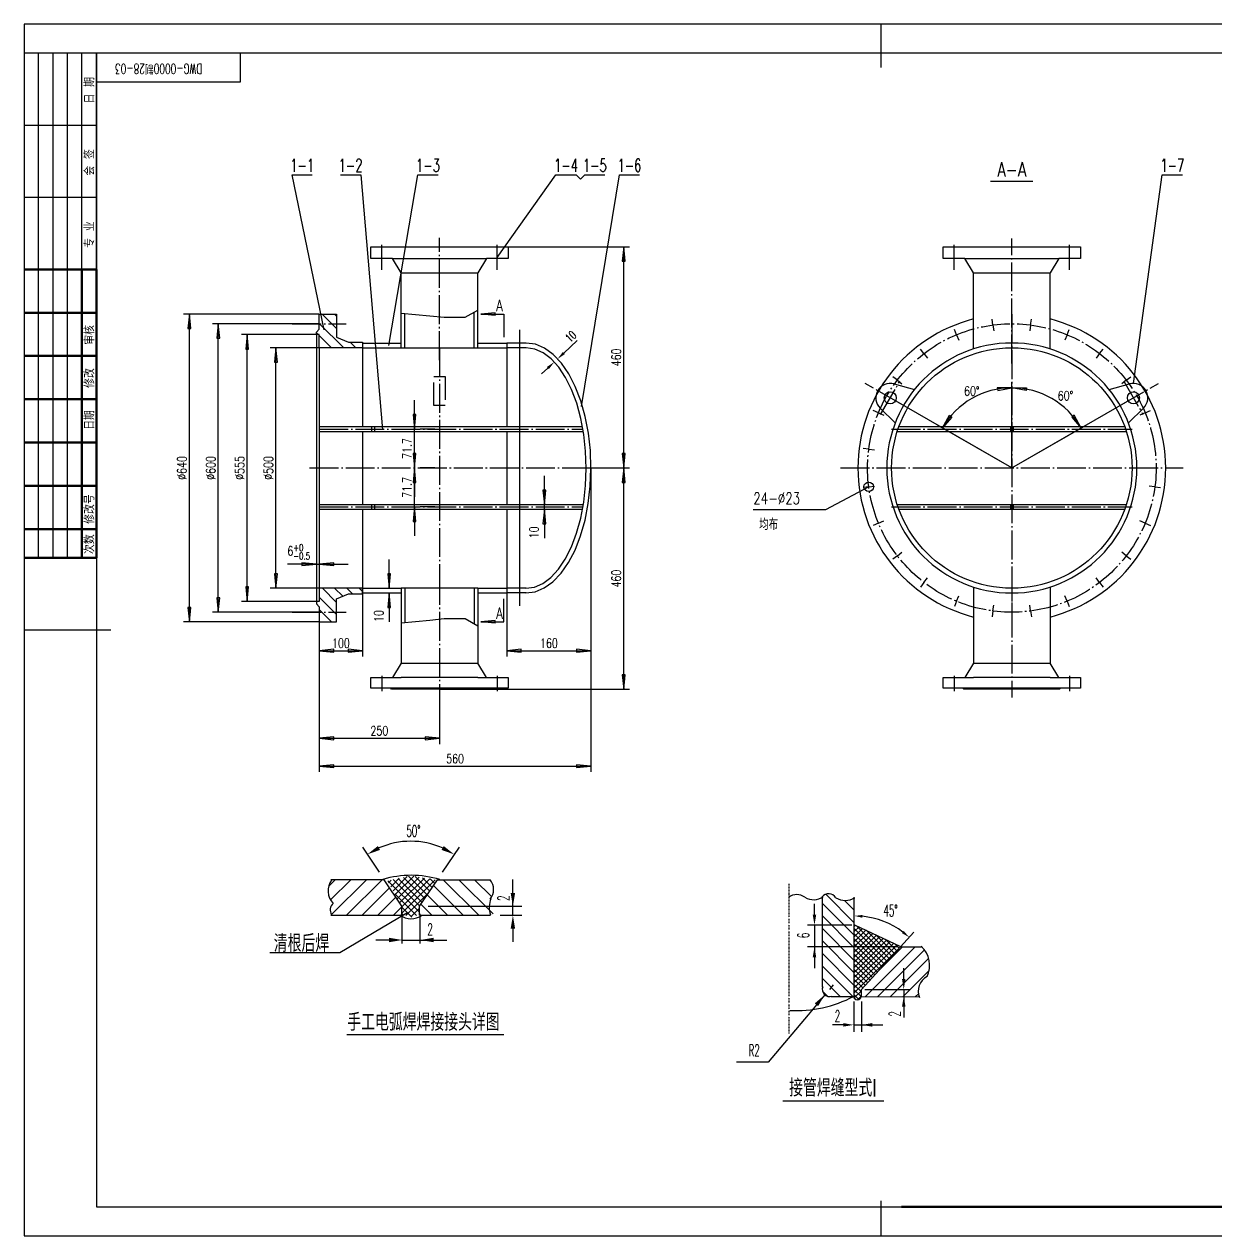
# Model space of a CAD drawing. Extents: x 1146 to 4564, y 131 to 1670.
# Drawn here: x 3375.6 to 3788.5, y 482 to 902 of the extents above; entities that cross this region are included whole.
import ezdxf
from ezdxf.enums import TextEntityAlignment as Align

# ---------------------------------------------------------------- set-up
doc = ezdxf.new("R2010")
doc.units = 0
doc.header["$LTSCALE"] = 2
doc.header["$MEASUREMENT"] = 0
for name, pattern in [('CENTER', [6.25, 5, -0.5, 0.25, -0.5]), ('DASHDOT2', [0.5, 0.25, -0.125, 0, -0.125]), ('DASHED', [5, 4, -1])]:
    doc.linetypes.add(name, pattern=pattern)
doc.layers.get('0').update_dxf_attribs({"linetype": 'CONTINUOUS'})
for name, color, linetype in [('1', 2, 'CONTINUOUS'), ('2', 4, 'CONTINUOUS'), ('4', 2, 'CENTER'), ('5', 2, 'DASHED'), ('S1', 7, 'CONTINUOUS'), ('文字层', 7, 'CONTINUOUS')]:
    doc.layers.add(name, color=color, linetype=linetype)
doc.layers.add('粗线层', color=3, linetype='CONTINUOUS', lineweight=50)
doc.styles.add('HZ', font='TXT.shx', dxfattribs={"width": 0.65, "bigfont": 'HZTXT.shx'})
doc.styles.get("Standard").update_dxf_attribs({"font": 'txt.shx', "width": 0.65})

msp = doc.modelspace()

# ---------------------------------------------------------------- linework, layer by layer
at = {"color": 7, "linetype": 'Continuous'}
for p, q in [((3375.6, 902.03), (3375.6, 482.03)), ((3969.6, 902.03), (3375.6, 902.03)), ((3492.19, 849.86), (3499.71, 761.47)), ((3710.4, 847.62), (3725.17, 847.62)), ((3528.36, 800.42), (3532.75, 802.89)), ((3506.25, 801.82), (3516.14, 800.98)), ((3516.14, 800.98), (3521.12, 800.42)), ((3521.12, 800.42), (3528.36, 800.42)), ((3562.59, 788.04), (3567.17, 792.36)), ((3557.08, 782.84), (3554.89, 780.78)), ((3506.25, 694.56), (3516.14, 695.39)), ((3516.14, 695.39), (3521.12, 695.96)), ((3521.12, 695.96), (3528.36, 695.96)), ((3528.36, 695.96), (3532.75, 693.49)), ((3649.45, 593.37), (3649.45, 597.06)), ((3508.13, 593.82), (3485.01, 580.06)), ((3662.45, 589.69), (3646.99, 589.69)), ((3649.45, 589.69), (3649.45, 574.84)), ((3663.25, 589.22), (3663.69, 589.67)), ((3663.25, 587.46), (3664.89, 589.1)), ((3663.25, 585.69), (3666.1, 588.54)), ((3674.62, 577.15), (3663.25, 588.52)), ((3675.46, 578.07), (3664.02, 589.51)), ((3663.25, 583.92), (3667.3, 587.98)), ((3663.25, 582.15), (3668.51, 587.41)), ((3663.25, 580.39), (3669.71, 586.85)), ((3673.77, 576.23), (3663.25, 586.75)), ((3663.25, 578.62), (3670.91, 586.28)), ((3663.25, 576.85), (3672.12, 585.72)), ((3663.25, 575.08), (3673.32, 585.16)), ((3672.93, 575.3), (3663.25, 584.98)), ((3663.25, 573.32), (3674.52, 584.59)), ((3663.25, 571.55), (3675.73, 584.03)), ((3676.31, 578.99), (3667.35, 587.95)), ((3677.15, 579.92), (3670.67, 586.4)), ((3678, 580.84), (3674, 584.84)), ((3683.94, 587.32), (3679.27, 582.23)), ((3485.01, 580.06), (3460.75, 580.06)), ((3678.23, 582.21), (3646.99, 582.21)), ((3663.25, 569.78), (3676.93, 583.46)), ((3672.08, 574.38), (3663.25, 583.22)), ((3663.25, 568.01), (3678.14, 582.9)), ((3663.25, 566.24), (3679.34, 582.34)), ((3671.24, 573.46), (3663.25, 581.45)), ((3670.39, 572.54), (3663.25, 579.68)), ((3678.84, 581.76), (3677.32, 583.28)), ((3669.54, 571.61), (3663.25, 577.91)), ((3668.7, 570.69), (3663.25, 576.14)), ((3667.85, 569.77), (3663.25, 574.38)), ((3667.01, 568.85), (3663.25, 572.61)), ((3680.39, 571.09), (3680.39, 574.77)), ((3666.16, 567.93), (3663.25, 570.84)), ((3665.71, 566.62), (3663.25, 569.07)), ((3665.62, 564.94), (3663.25, 567.31)), ((3666.94, 567.4), (3682.38, 567.4)), ((3680.39, 567.4), (3680.39, 557.71)), ((3663.08, 563.27), (3663.08, 552.67)), ((3663.25, 564.47), (3665.71, 566.93)), ((3664.81, 563.97), (3663.25, 565.54)), ((3664.41, 563.87), (3665.71, 565.17)), ((3665.77, 563.27), (3665.77, 552.67)), ((3659.4, 555.13), (3655.71, 555.13)), ((3663.08, 555.13), (3673.14, 555.13)), ((3487.34, 551.82), (3541.76, 551.82)), ((3633.38, 542.2), (3622.45, 542.2)), ((3638.5, 528.86), (3673.45, 528.86)), ((3375.6, 482.03), (3969.6, 482.03))]:
    msp.add_line(p, q, dxfattribs=at)
at = {"color": 3, "linetype": 'Continuous'}
for p, q in [((3672.6, 887.03), (3672.6, 902.03)), ((3959.6, 892.03), (3400.6, 892.03)), ((3400.6, 892.03), (3400.6, 492.03)), ((3450.6, 882.03), (3450.6, 892.03)), ((3400.6, 882.03), (3450.6, 882.03)), ((3375.6, 692.03), (3405.6, 692.03)), ((3400.6, 492.03), (3959.6, 492.03)), ((3672.6, 482.03), (3672.6, 494.18))]:
    msp.add_line(p, q, dxfattribs=at)
for p, q in [((3375.6, 892.03), (3375.6, 817.03)), ((3380.6, 817.03), (3380.6, 892.03)), ((3385.6, 817.03), (3385.6, 892.03)), ((3390.6, 817.03), (3390.6, 892.03)), ((3395.6, 817.03), (3395.6, 892.03)), ((3380.6, 717.03), (3380.6, 817.03)), ((3385.6, 717.03), (3385.6, 817.03)), ((3390.6, 717.03), (3390.6, 817.03))]:
    msp.add_line(p, q)
at = {"color": 3}
for p, q in [((3400.6, 892.03), (3375.6, 892.03)), ((3400.6, 817.03), (3400.6, 892.03)), ((3375.6, 867.03), (3400.6, 867.03)), ((3375.6, 842.03), (3400.6, 842.03)), ((3375.6, 817.03), (3400.6, 817.03))]:
    msp.add_line(p, q, dxfattribs=at)
at = {"color": 0}
for p, q in [((3481.11, 603.26), (3483.33, 605.47)), ((3481.75, 598.46), (3488.76, 605.47)), ((3482.08, 593.37), (3494.19, 605.47)), ((3487.33, 593.19), (3499.62, 605.47)), ((3512.46, 594.29), (3501.64, 605.11)), ((3501.8, 604.4), (3502.76, 605.35)), ((3502.6, 603.03), (3505.53, 605.95)), ((3503.4, 601.65), (3508.3, 606.55)), ((3512.53, 596.4), (3503.43, 605.5)), ((3504.2, 600.28), (3510.58, 606.66)), ((3505, 598.91), (3512.44, 606.35)), ((3513.39, 597.71), (3505.22, 605.88)), ((3505.8, 597.54), (3514.3, 606.04)), ((3506.58, 596.14), (3516.16, 605.72)), ((3506.58, 593.97), (3518.03, 605.41)), ((3514.26, 599.01), (3507, 606.27)), ((3515.13, 600.31), (3508.79, 606.66)), ((3516, 601.61), (3511.04, 606.58)), ((3516.87, 602.92), (3513.64, 606.15)), ((3517.74, 604.22), (3516.25, 605.71)), ((3533.12, 593.19), (3520.83, 605.47)), ((3538.09, 593.64), (3526.26, 605.47)), ((3537.63, 599.54), (3531.69, 605.47)), ((3492.76, 593.19), (3502.22, 602.64)), ((3527.69, 593.19), (3517.42, 603.46)), ((3498.19, 593.19), (3504.39, 599.39)), ((3511.54, 593.05), (3504.06, 600.52)), ((3507.8, 593.02), (3515.21, 600.43)), ((3516.83, 593.19), (3513.08, 596.94)), ((3522.26, 593.19), (3515.25, 600.2)), ((3663.25, 586.19), (3652.19, 597.25)), ((3663.25, 590.54), (3653.36, 600.43)), ((3663.25, 594.88), (3659.84, 598.29)), ((3663.38, 599.1), (3663.25, 599.23)), ((3503.62, 593.19), (3506.48, 596.04)), ((3509.88, 592.53), (3506.58, 595.83)), ((3507.02, 593.22), (3506.58, 593.66)), ((3509.54, 592.58), (3512.46, 595.51)), ((3512.46, 593.33), (3512.46, 593.33)), ((3663.25, 581.85), (3652.19, 592.91)), ((3663.25, 577.51), (3652.19, 588.57)), ((3663.25, 573.16), (3652.19, 584.22)), ((3663.25, 568.82), (3652.19, 579.88)), ((3662.75, 564.97), (3652.19, 575.53)), ((3658.41, 564.97), (3652.19, 571.19)), ((3654.06, 564.97), (3652.19, 566.84)), ((3663.72, 564), (3663.09, 564.63))]:
    msp.add_line(p, q, dxfattribs=at)
at = {"color": 4}
for p, q in [((3652.19, 568.22), (3652.19, 599.37)), ((3663.25, 564.97), (3663.25, 599.37)), ((3663.28, 589.86), (3679.28, 582.36)), ((3665.71, 567.43), (3679.22, 582.17)), ((3679.22, 582.17), (3686.64, 582.17)), ((3665.71, 564.97), (3665.71, 567.43)), ((3655.14, 564.97), (3663.25, 564.97)), ((3665.71, 564.97), (3685.93, 564.83))]:
    msp.add_line(p, q, dxfattribs=at)
at = {"color": 0, "linetype": 'Continuous'}
for p, q in [((3667.09, 564.96), (3684.31, 582.17)), ((3671.07, 573.28), (3679.96, 582.17)), ((3671.41, 564.93), (3687.59, 581.11)), ((3675.72, 564.9), (3689.02, 578.19)), ((3680.04, 564.87), (3689.19, 574.02)), ((3684.35, 564.84), (3685.46, 565.95))]:
    msp.add_line(p, q, dxfattribs=at)
at = {"color": 0, "linetype": 'ByBlock'}
for p, q in [((3655.91, 568.98), (3654.62, 567.45)), ((3653.01, 565.54), (3647.22, 558.65)), ((3647.22, 558.65), (3633.38, 542.2))]:
    msp.add_line(p, q, dxfattribs=at)
for centre, radius, start, end in [((3654.34, 597.77), 2.84, 29.1174, 144.0066), ((3643.33, 595.41), 4.87, 55.0496, 124.9504), ((3649.09, 604.12), 5.59, 237.7438, 307.416), ((3660.15, 605.11), 6.82, 240.8599, 299.1401), ((3680.27, 575.73), 9.09, 334.8454, 46.8888), ((3691.06, 566.82), 5.66, 116.9224, 202.4439)]:
    msp.add_arc(centre, radius, start, end)
at = {"color": 7, "linetype": 'Continuous'}
msp.add_arc((3663.25, 564.75), 28.16, 53.242, 84.2476, dxfattribs=at)
at = {"color": 4}
for centre, radius, start, end in [((3654.62, 567.45), 2.49, 158.2531, 289.6128), ((3643.15, 602.29), 42.22, 266.8968, 298.0116), ((3664.3, 565.21), 1.34, 188.2732, 351.7268)]:
    msp.add_arc(centre, radius, start, end, dxfattribs=at)
at = {"color": 7, "linetype": 'Continuous'}
for points in [[(3562.25, 788.4), (3562.93, 787.67), (3560.41, 785.98)], [(3556.73, 783.2), (3557.42, 782.47), (3559.26, 784.89)], [(3650.07, 593.37), (3648.84, 593.37), (3649.45, 589.69)], [(3666.05, 592.29), (3666.09, 593.24), (3663.25, 592.91)], [(3679.8, 586.94), (3680.4, 587.67), (3682.28, 585.5)], [(3650.07, 578.53), (3648.84, 578.53), (3649.45, 582.21)], [(3681.01, 571.09), (3679.78, 571.09), (3680.39, 567.4)], [(3681.01, 561.4), (3679.78, 561.4), (3680.39, 565.08)], [(3659.4, 554.52), (3659.4, 555.75), (3663.08, 555.13)], [(3669.45, 554.52), (3669.45, 555.75), (3665.77, 555.13)]]:
    msp.add_solid(points, dxfattribs=at)
at = {"color": 0, "linetype": 'ByBlock'}
msp.add_solid([(3649.54, 562.58), (3650.69, 561.61), (3653.01, 565.54)], dxfattribs=at)
at = {"layer": '1'}
for p, q in [((3468.42, 849.86), (3475.42, 849.86)), ((3479.5, 796.11), (3468.42, 849.86)), ((3485.19, 849.86), (3492.19, 849.86)), ((3502, 790.69), (3512, 849.86)), ((3512, 849.86), (3519, 849.86)), ((3539.5, 821.19), (3559.84, 849.86)), ((3559.84, 849.86), (3566.84, 849.86)), ((3566.84, 849.86), (3568.34, 848.36)), ((3568.34, 848.36), (3569.84, 849.86)), ((3568.67, 769.53), (3581.84, 849.86)), ((3569.84, 849.86), (3576.84, 849.86)), ((3581.84, 849.86), (3588.84, 849.86)), ((3759.97, 777.51), (3769.97, 849.86)), ((3769.97, 849.86), (3776.97, 849.86)), ((3519.5, 824.86), (3585.34, 824.86)), ((3583.34, 824.86), (3582.84, 819.86)), ((3583.34, 748.19), (3583.34, 824.86)), ((3583.84, 819.86), (3583.34, 824.86)), ((3582.84, 819.86), (3583.84, 819.86)), ((3477.84, 801.52), (3430.84, 801.52)), ((3432.84, 801.52), (3432.34, 796.52)), ((3432.84, 694.86), (3432.84, 801.52)), ((3433.34, 796.52), (3432.84, 801.52)), ((3477.84, 798.19), (3440.84, 798.19)), ((3442.84, 798.19), (3442.34, 793.19)), ((3442.84, 698.19), (3442.84, 798.19)), ((3443.34, 793.19), (3442.84, 798.19)), ((3486.3, 789.86), (3477.84, 798.32)), ((3478.88, 801.52), (3483.84, 796.57)), ((3483.84, 800.81), (3483.12, 801.52)), ((3538.84, 802.02), (3533.84, 801.52)), ((3538.84, 801.02), (3533.84, 801.52)), ((3533.84, 801.52), (3541.84, 801.52)), ((3538.84, 801.02), (3538.84, 802.02)), ((3432.34, 796.52), (3433.34, 796.52)), ((3477.84, 794.44), (3450.84, 794.44)), ((3452.84, 794.44), (3452.34, 789.44)), ((3452.84, 701.94), (3452.84, 794.44)), ((3453.34, 789.44), (3452.84, 794.44)), ((3476.84, 795.08), (3477.48, 794.44)), ((3477.84, 794.08), (3482.06, 789.86)), ((3547.22, 796.12), (3547.22, 700.38)), ((3442.34, 793.19), (3443.34, 793.19)), ((3477.84, 789.86), (3460.84, 789.86)), ((3462.84, 789.86), (3462.34, 784.86)), ((3462.84, 706.52), (3462.84, 789.86)), ((3463.34, 784.86), (3462.84, 789.86)), ((3488.55, 791.86), (3490.55, 789.86)), ((3492.84, 791.81), (3492.79, 791.86)), ((3452.34, 789.44), (3453.34, 789.44)), ((3462.34, 784.86), (3463.34, 784.86)), ((3717.84, 748.19), (3717.85, 777.97)), ((3717.84, 748.19), (3717.88, 777.97)), ((3717.84, 748.19), (3674.54, 773.19)), ((3717.85, 775.97), (3712.78, 776.01)), ((3712.78, 776.01), (3712.96, 775.03)), ((3712.96, 775.03), (3717.85, 775.97)), ((3717.84, 748.19), (3761.14, 773.19)), ((3717.88, 775.97), (3722.95, 776)), ((3722.77, 775.02), (3717.88, 775.97)), ((3722.95, 776), (3722.77, 775.02)), ((3510.84, 761.69), (3510.84, 771.69)), ((3511.34, 766.69), (3510.34, 766.69)), ((3510.34, 766.69), (3510.84, 761.69)), ((3510.84, 761.69), (3511.34, 766.69)), ((3693.79, 762.09), (3696.29, 766.5)), ((3697.05, 765.85), (3693.79, 762.09)), ((3696.29, 766.5), (3697.05, 765.85)), ((3739.42, 766.46), (3738.66, 765.82)), ((3738.66, 765.82), (3741.91, 762.05)), ((3741.91, 762.05), (3739.42, 766.46)), ((3510.84, 748.19), (3510.84, 761.69)), ((3517.84, 761.69), (3512.84, 761.69)), ((3717.84, 748.19), (3692.06, 763.09)), ((3717.84, 748.19), (3743.64, 763.04)), ((3510.84, 748.19), (3510.84, 758.19)), ((3511.34, 753.19), (3510.34, 753.19)), ((3510.34, 753.19), (3510.84, 748.19)), ((3510.84, 748.19), (3511.34, 753.19)), ((3583.84, 753.19), (3582.84, 753.19)), ((3582.84, 753.19), (3583.34, 748.19)), ((3583.34, 748.19), (3583.84, 753.19)), ((3510.84, 748.19), (3510.34, 743.19)), ((3510.84, 734.69), (3510.84, 748.19)), ((3511.34, 743.19), (3510.84, 748.19)), ((3510.84, 748.19), (3510.84, 738.19)), ((3517.84, 748.19), (3512.84, 748.19)), ((3517.84, 748.19), (3512.84, 748.19)), ((3570.34, 748.19), (3585.34, 748.19)), ((3570.34, 748.19), (3585.34, 748.19)), ((3572, 748.19), (3572, 642.82)), ((3572, 748.19), (3572, 682.86)), ((3583.34, 748.19), (3582.84, 743.19)), ((3583.34, 671.52), (3583.34, 748.19)), ((3583.84, 743.19), (3583.34, 748.19)), ((3555.84, 735.52), (3555.84, 745.52)), ((3510.34, 743.19), (3511.34, 743.19)), ((3556.34, 740.52), (3555.34, 740.52)), ((3555.34, 740.52), (3555.84, 735.52)), ((3555.84, 735.52), (3556.34, 740.52)), ((3582.84, 743.19), (3583.84, 743.19)), ((3668.26, 741.66), (3653.26, 733.66)), ((3547.84, 735.52), (3557.84, 735.52)), ((3555.84, 733.86), (3555.84, 735.52)), ((3510.84, 734.69), (3510.34, 729.69)), ((3511.34, 729.69), (3510.84, 734.69)), ((3510.84, 734.69), (3510.84, 724.69)), ((3517.84, 734.69), (3512.84, 734.69)), ((3547.84, 733.86), (3557.84, 733.86)), ((3555.84, 733.86), (3555.34, 728.86)), ((3556.34, 728.86), (3555.84, 733.86)), ((3555.84, 733.86), (3555.84, 723.86)), ((3653.26, 733.66), (3628.26, 733.66)), ((3510.34, 729.69), (3511.34, 729.69)), ((3555.34, 728.86), (3556.34, 728.86)), ((3476.84, 714.86), (3466.84, 714.86)), ((3476.84, 714.86), (3471.84, 715.36)), ((3471.84, 715.36), (3471.84, 714.36)), ((3471.84, 714.36), (3476.84, 714.86)), ((3476.84, 714.86), (3477.84, 714.86)), ((3482.84, 715.36), (3477.84, 714.86)), ((3477.84, 714.86), (3482.84, 714.36)), ((3477.84, 714.86), (3487.84, 714.86)), ((3482.84, 714.36), (3482.84, 715.36)), ((3502.05, 706.52), (3502.05, 716.52)), ((3463.34, 711.52), (3462.34, 711.52)), ((3462.34, 711.52), (3462.84, 706.52)), ((3462.84, 706.52), (3463.34, 711.52)), ((3502.55, 711.52), (3501.55, 711.52)), ((3501.55, 711.52), (3502.05, 706.52)), ((3502.05, 706.52), (3502.55, 711.52)), ((3453.34, 706.94), (3452.34, 706.94)), ((3452.34, 706.94), (3452.84, 701.94)), ((3452.84, 701.94), (3453.34, 706.94)), ((3477.84, 706.52), (3460.84, 706.52)), ((3477.84, 706.52), (3477.84, 701.94)), ((3477.84, 706.52), (3477.84, 701.94)), ((3478.92, 706.52), (3483.84, 701.6)), ((3485.97, 703.71), (3483.16, 706.52)), ((3487.4, 706.52), (3489.4, 704.52)), ((3492.84, 705.33), (3491.64, 706.52)), ((3492.84, 706.52), (3492.84, 682.86)), ((3542.84, 706.52), (3542.84, 682.86)), ((3443.34, 703.19), (3442.34, 703.19)), ((3442.34, 703.19), (3442.84, 698.19)), ((3442.84, 698.19), (3443.34, 703.19)), ((3477.84, 701.94), (3450.84, 701.94)), ((3483.84, 697.36), (3477.84, 703.36)), ((3502.05, 704.86), (3501.55, 699.86)), ((3502.55, 699.86), (3502.05, 704.86)), ((3502.05, 704.86), (3502.05, 694.86)), ((3433.34, 699.86), (3432.34, 699.86)), ((3432.34, 699.86), (3432.84, 694.86)), ((3432.84, 694.86), (3433.34, 699.86)), ((3477.84, 698.19), (3440.84, 698.19)), ((3477.84, 700.11), (3477.84, 652.49)), ((3477.84, 700.11), (3477.84, 642.82)), ((3477.84, 699.12), (3482.1, 694.86)), ((3501.55, 699.86), (3502.55, 699.86)), ((3477.84, 694.86), (3430.84, 694.86)), ((3477.84, 694.86), (3477.84, 682.86)), ((3538.84, 695.36), (3533.84, 694.86)), ((3538.84, 694.36), (3533.84, 694.86)), ((3533.84, 694.86), (3541.84, 694.86)), ((3538.84, 694.36), (3538.84, 695.36)), ((3482.84, 685.36), (3477.84, 684.86)), ((3477.84, 684.86), (3492.84, 684.86)), ((3477.84, 684.86), (3482.84, 684.36)), ((3482.84, 684.36), (3482.84, 685.36)), ((3492.84, 684.86), (3487.84, 685.36)), ((3487.84, 685.36), (3487.84, 684.36)), ((3487.84, 684.36), (3492.84, 684.86)), ((3547.84, 685.36), (3542.84, 684.86)), ((3542.84, 684.86), (3572, 684.86)), ((3542.84, 684.86), (3547.84, 684.36)), ((3547.84, 684.36), (3547.84, 685.36)), ((3572, 684.86), (3567, 685.36)), ((3567, 685.36), (3567, 684.36)), ((3567, 684.36), (3572, 684.86)), ((3583.84, 676.52), (3582.84, 676.52)), ((3582.84, 676.52), (3583.34, 671.52)), ((3583.34, 671.52), (3583.84, 676.52)), ((3519.5, 673.19), (3519.5, 652.49)), ((3519.5, 671.52), (3585.34, 671.52)), ((3482.84, 654.99), (3477.84, 654.49)), ((3477.84, 654.49), (3519.5, 654.49)), ((3477.84, 654.49), (3482.84, 653.99)), ((3482.84, 653.99), (3482.84, 654.99)), ((3519.5, 654.49), (3514.5, 654.99)), ((3514.5, 654.99), (3514.5, 653.99)), ((3514.5, 653.99), (3519.5, 654.49)), ((3482.84, 645.32), (3477.84, 644.82)), ((3477.84, 644.82), (3572, 644.82)), ((3477.84, 644.82), (3482.84, 644.32)), ((3482.84, 644.32), (3482.84, 645.32)), ((3572, 644.82), (3567, 645.32)), ((3567, 645.32), (3567, 644.32)), ((3567, 644.32), (3572, 644.82))]:
    msp.add_line(p, q, dxfattribs=at)
at = {"layer": '1', "color": 1, "linetype": 'DASHDOT2'}
msp.add_line((3640.54, 604.05), (3640.54, 552.12), dxfattribs=at)
at = {"layer": '1'}
for start, end in [(90, 150), (30, 90)]:
    msp.add_arc((3717.84, 748.19), 27.78, start, end, dxfattribs=at)
for points in [[(3583.34, 824.86), (3582.84, 819.86), (3583.84, 819.86), (3583.34, 824.86)], [(3432.84, 801.52), (3432.34, 796.52), (3433.34, 796.52), (3432.84, 801.52)], [(3442.84, 798.19), (3442.34, 793.19), (3443.34, 793.19), (3442.84, 798.19)], [(3452.84, 794.44), (3452.34, 789.44), (3453.34, 789.44), (3452.84, 794.44)], [(3462.84, 789.86), (3462.34, 784.86), (3463.34, 784.86), (3462.84, 789.86)], [(3717.85, 775.97), (3712.78, 776.01), (3712.96, 775.03), (3717.85, 775.97)], [(3717.88, 775.97), (3722.95, 776), (3722.77, 775.02), (3717.88, 775.97)], [(3510.84, 761.69), (3511.34, 766.69), (3510.34, 766.69), (3510.84, 761.69)], [(3693.79, 762.09), (3696.29, 766.5), (3697.05, 765.85), (3693.79, 762.09)], [(3741.91, 762.05), (3739.42, 766.46), (3738.66, 765.82), (3741.91, 762.05)], [(3510.84, 748.19), (3511.34, 753.19), (3510.34, 753.19), (3510.84, 748.19)], [(3583.34, 748.19), (3583.84, 753.19), (3582.84, 753.19), (3583.34, 748.19)], [(3510.84, 748.19), (3510.34, 743.19), (3511.34, 743.19), (3510.84, 748.19)], [(3583.34, 748.19), (3582.84, 743.19), (3583.84, 743.19), (3583.34, 748.19)], [(3555.84, 735.52), (3556.34, 740.52), (3555.34, 740.52), (3555.84, 735.52)], [(3510.84, 734.69), (3510.34, 729.69), (3511.34, 729.69), (3510.84, 734.69)], [(3555.84, 733.86), (3555.34, 728.86), (3556.34, 728.86), (3555.84, 733.86)], [(3476.84, 714.86), (3471.84, 715.36), (3471.84, 714.36), (3476.84, 714.86)], [(3477.84, 714.86), (3482.84, 714.36), (3482.84, 715.36), (3477.84, 714.86)], [(3462.84, 706.52), (3463.34, 711.52), (3462.34, 711.52), (3462.84, 706.52)], [(3502.05, 706.52), (3502.55, 711.52), (3501.55, 711.52), (3502.05, 706.52)], [(3452.84, 701.94), (3453.34, 706.94), (3452.34, 706.94), (3452.84, 701.94)], [(3442.84, 698.19), (3443.34, 703.19), (3442.34, 703.19), (3442.84, 698.19)], [(3502.05, 704.86), (3501.55, 699.86), (3502.55, 699.86), (3502.05, 704.86)], [(3432.84, 694.86), (3433.34, 699.86), (3432.34, 699.86), (3432.84, 694.86)], [(3477.84, 684.86), (3482.84, 684.36), (3482.84, 685.36), (3477.84, 684.86)], [(3492.84, 684.86), (3487.84, 685.36), (3487.84, 684.36), (3492.84, 684.86)], [(3542.84, 684.86), (3547.84, 684.36), (3547.84, 685.36), (3542.84, 684.86)], [(3572, 684.86), (3567, 685.36), (3567, 684.36), (3572, 684.86)], [(3583.34, 671.52), (3583.84, 676.52), (3582.84, 676.52), (3583.34, 671.52)], [(3477.84, 654.49), (3482.84, 653.99), (3482.84, 654.99), (3477.84, 654.49)], [(3519.5, 654.49), (3514.5, 654.99), (3514.5, 653.99), (3519.5, 654.49)], [(3477.84, 644.82), (3482.84, 644.32), (3482.84, 645.32), (3477.84, 644.82)], [(3572, 644.82), (3567, 645.32), (3567, 644.32), (3572, 644.82)]]:
    msp.add_solid(points, dxfattribs=at)
at = {"layer": '2'}
for p, q in [((3495.75, 824.86), (3543.25, 824.86)), ((3495.75, 820.86), (3495.75, 824.86)), ((3543.25, 824.86), (3543.25, 820.86)), ((3694.09, 824.86), (3741.59, 824.86)), ((3694.09, 820.86), (3694.09, 824.86)), ((3741.59, 824.86), (3741.59, 820.86)), ((3503.25, 820.86), (3495.75, 820.86)), ((3506.25, 815.86), (3503.25, 820.86)), ((3503.25, 820.86), (3535.75, 820.86)), ((3535.75, 820.86), (3532.75, 815.86)), ((3543.25, 820.86), (3535.75, 820.86)), ((3701.59, 820.86), (3694.09, 820.86)), ((3701.59, 820.86), (3734.09, 820.86)), ((3704.59, 815.86), (3701.59, 820.86)), ((3734.09, 820.86), (3731.09, 815.86)), ((3741.59, 820.86), (3734.09, 820.86)), ((3506.25, 789.86), (3506.25, 815.86)), ((3506.25, 815.86), (3532.75, 815.86)), ((3532.75, 789.86), (3532.75, 815.86)), ((3704.59, 789.45), (3704.59, 815.86)), ((3704.59, 815.86), (3731.09, 815.86)), ((3731.09, 789.45), (3731.09, 815.86)), ((3477.84, 796.27), (3477.84, 801.52)), ((3477.84, 801.52), (3483.84, 801.52)), ((3483.84, 801.52), (3483.84, 793.52)), ((3507.5, 789.86), (3507.5, 801.71)), ((3531.5, 789.86), (3531.5, 802.19)), ((3541.84, 801.52), (3541.84, 793.52)), ((3476.84, 795.27), (3477.84, 796.27)), ((3476.84, 794.44), (3476.84, 795.27)), ((3476.84, 794.44), (3476.84, 701.94)), ((3477.84, 794.44), (3476.84, 794.44)), ((3477.84, 789.86), (3477.84, 794.44)), ((3477.84, 789.86), (3477.84, 706.52)), ((3492.84, 789.86), (3477.84, 789.86)), ((3483.84, 793.52), (3488, 791.86)), ((3488, 791.86), (3492.84, 791.86)), ((3492.84, 791.86), (3492.84, 789.86)), ((3492.84, 791.52), (3506.25, 791.52)), ((3492.84, 789.86), (3506.25, 789.86)), ((3492.84, 789.86), (3492.84, 762.52)), ((3506.25, 789.86), (3532.75, 789.86)), ((3532.75, 791.52), (3542.84, 791.52)), ((3532.75, 789.86), (3542.84, 789.86)), ((3542.84, 791.52), (3542.84, 762.52)), ((3549.5, 791.52), (3542.84, 791.52)), ((3549.5, 789.86), (3542.84, 789.86)), ((3552.79, 791.06), (3549.59, 791.52)), ((3552.55, 789.41), (3549.59, 789.86)), ((3555.93, 789.72), (3552.79, 791.06)), ((3558.93, 787.55), (3555.93, 789.72)), ((3555.45, 788.13), (3552.55, 789.41)), ((3558.23, 786.03), (3555.45, 788.13)), ((3560.83, 783.17), (3558.23, 786.03)), ((3561.74, 784.57), (3558.93, 787.55)), ((3563.21, 779.59), (3560.83, 783.17)), ((3564.3, 780.85), (3561.74, 784.57)), ((3565.3, 775.37), (3563.21, 779.59)), ((3566.56, 776.46), (3564.3, 780.85)), ((3677.04, 777.33), (3684.09, 775.37)), ((3751.58, 775.37), (3758.63, 777.33)), ((3567.07, 770.61), (3565.3, 775.37)), ((3568.47, 771.5), (3566.56, 776.46)), ((3568.48, 765.38), (3567.07, 770.61)), ((3570, 766.07), (3568.47, 771.5)), ((3677.42, 763.82), (3672.2, 768.95)), ((3763.47, 768.95), (3758.25, 763.82)), ((3569.51, 759.81), (3568.48, 765.38)), ((3571.11, 760.28), (3570, 766.07)), ((3477.84, 762.52), (3569.07, 762.52)), ((3477.84, 760.86), (3569.35, 760.86)), ((3492.84, 760.86), (3492.84, 748.19)), ((3495.93, 762.52), (3495.93, 760.86)), ((3496.93, 762.52), (3496.93, 760.86)), ((3542.84, 760.86), (3542.84, 748.19)), ((3571.79, 754.23), (3571.11, 760.28)), ((3678.14, 760.86), (3757.53, 760.86)), ((3678.71, 762.52), (3756.96, 762.52)), ((3717.34, 762.52), (3717.34, 760.86)), ((3718.34, 762.52), (3718.34, 760.86)), ((3570.13, 754), (3569.51, 759.81)), ((3570.34, 748.07), (3570.13, 754)), ((3572, 748.07), (3571.79, 754.23)), ((3492.84, 748.19), (3492.84, 735.52)), ((3542.84, 748.19), (3542.84, 735.52)), ((3570.12, 742.15), (3570.34, 748.07)), ((3571.76, 741.91), (3572, 748.07)), ((3569.47, 736.34), (3570.12, 742.15)), ((3571.07, 735.87), (3571.76, 741.91)), ((3477.84, 735.52), (3569.35, 735.52)), ((3495.93, 735.52), (3495.93, 733.86)), ((3496.93, 735.52), (3496.93, 733.86)), ((3568.43, 730.78), (3569.47, 736.34)), ((3569.94, 730.09), (3571.07, 735.87)), ((3678.14, 735.52), (3757.53, 735.52)), ((3717.34, 735.52), (3717.34, 733.86)), ((3718.34, 735.52), (3718.34, 733.86)), ((3477.84, 733.86), (3569.07, 733.86)), ((3492.84, 733.86), (3492.84, 706.52)), ((3542.84, 733.86), (3542.84, 704.86)), ((3678.71, 733.86), (3756.96, 733.86)), ((3567, 725.58), (3568.43, 730.78)), ((3568.4, 724.67), (3569.94, 730.09)), ((3565.21, 720.83), (3567, 725.58)), ((3566.47, 719.73), (3568.4, 724.67)), ((3563.1, 716.64), (3565.21, 720.83)), ((3564.19, 715.38), (3566.47, 719.73)), ((3560.72, 713.09), (3563.1, 716.64)), ((3561.62, 711.68), (3564.19, 715.38)), ((3555.32, 708.19), (3558.11, 710.25)), ((3558.11, 710.25), (3560.72, 713.09)), ((3558.8, 708.73), (3561.62, 711.68)), ((3477.84, 706.52), (3477.84, 701.94)), ((3492.84, 706.52), (3477.84, 706.52)), ((3492.84, 706.52), (3506.25, 706.52)), ((3492.84, 704.52), (3492.84, 706.52)), ((3506.25, 706.52), (3506.25, 680.52)), ((3532.75, 706.52), (3506.25, 706.52)), ((3507.5, 706.52), (3507.5, 694.67)), ((3531.5, 706.52), (3531.5, 694.19)), ((3532.75, 706.52), (3532.75, 680.52)), ((3532.75, 706.52), (3542.84, 706.52)), ((3549.5, 706.52), (3542.84, 706.52)), ((3549.45, 706.52), (3552.42, 706.93)), ((3552.42, 706.93), (3555.32, 708.19)), ((3552.65, 705.28), (3555.79, 706.59)), ((3555.79, 706.59), (3558.8, 708.73)), ((3704.59, 706.93), (3704.59, 680.52)), ((3731.09, 706.93), (3731.09, 680.52)), ((3476.84, 701.94), (3476.84, 701.11)), ((3477.84, 701.94), (3476.84, 701.94)), ((3483.84, 702.86), (3488, 704.52)), ((3483.84, 694.86), (3483.84, 702.86)), ((3488, 704.52), (3492.84, 704.52)), ((3492.84, 704.86), (3506.25, 704.86)), ((3532.75, 704.86), (3542.84, 704.86)), ((3541.84, 694.86), (3541.84, 702.86)), ((3549.5, 704.86), (3542.84, 704.86)), ((3549.45, 704.86), (3552.65, 705.28)), ((3476.84, 701.11), (3477.84, 700.1)), ((3477.84, 700.11), (3477.84, 694.86)), ((3477.84, 694.86), (3483.84, 694.86)), ((3506.25, 680.52), (3503.25, 675.52)), ((3506.25, 680.52), (3532.75, 680.52)), ((3535.75, 675.52), (3532.75, 680.52)), ((3704.59, 680.52), (3701.59, 675.52)), ((3704.59, 680.52), (3731.09, 680.52)), ((3734.09, 675.52), (3731.09, 680.52)), ((3495.75, 675.52), (3506.25, 675.52)), ((3495.75, 671.86), (3495.75, 675.52)), ((3532.75, 675.52), (3506.25, 675.52)), ((3532.75, 675.52), (3543.25, 675.52)), ((3543.25, 675.52), (3543.25, 671.86)), ((3694.09, 671.86), (3694.09, 675.52)), ((3694.09, 675.52), (3704.59, 675.52)), ((3731.09, 675.52), (3704.59, 675.52)), ((3731.09, 675.52), (3741.59, 675.52)), ((3741.59, 675.52), (3741.59, 671.86)), ((3502.59, 671.86), (3495.75, 671.86)), ((3502.92, 671.52), (3502.59, 671.86)), ((3536.42, 671.86), (3502.59, 671.86)), ((3536.09, 671.52), (3502.92, 671.52)), ((3536.42, 671.86), (3536.09, 671.52)), ((3543.25, 671.86), (3536.42, 671.86)), ((3700.92, 671.86), (3694.09, 671.86)), ((3734.75, 671.86), (3700.92, 671.86)), ((3701.25, 671.52), (3700.92, 671.86)), ((3734.42, 671.52), (3701.25, 671.52)), ((3734.75, 671.86), (3734.42, 671.52)), ((3741.59, 671.86), (3734.75, 671.86))]:
    msp.add_line(p, q, dxfattribs=at)
for centre, radius in [((3717.84, 748.19), 41.67), ((3675.7, 772.51), 2.08), ((3759.97, 772.51), 2.08), ((3668.26, 741.66), 1.67)]:
    msp.add_circle(centre, radius, dxfattribs=at)
for centre, radius, start, end in [((3717.84, 748.19), 53.33, 104.385, 255.615), ((3717.84, 748.19), 53.33, 284.385, 75.615), ((3717.84, 748.19), 43.33, 90, 270), ((3717.84, 748.19), 43.33, 270, 90), ((3675.7, 772.51), 5, 74.4511, 225.5489), ((3759.97, 772.51), 5, 314.4511, 105.5489)]:
    msp.add_arc(centre, radius, start, end, dxfattribs=at)
at = {"layer": '4'}
for p, q in [((3519.5, 785.6), (3519.5, 827.94)), ((3717.84, 784.45), (3717.84, 827.78)), ((3499.5, 816.86), (3499.5, 825.52)), ((3539.5, 816.86), (3539.5, 825.52)), ((3697.84, 816.86), (3697.84, 825.52)), ((3737.84, 816.86), (3737.84, 825.52)), ((3468.5, 798.19), (3487.17, 798.19)), ((3711.31, 797.76), (3711.05, 799.74)), ((3717.84, 801.52), (3717.84, 694.86)), ((3724.36, 797.76), (3724.62, 799.74)), ((3698.7, 794.38), (3697.94, 796.23)), ((3698.7, 794.38), (3699.47, 792.54)), ((3711.31, 797.76), (3711.57, 795.78)), ((3724.36, 797.76), (3724.1, 795.78)), ((3736.97, 794.38), (3736.21, 792.54)), ((3736.97, 794.38), (3737.74, 796.23)), ((3519.5, 789.86), (3519.5, 706.52)), ((3687.4, 787.86), (3686.18, 789.44)), ((3687.4, 787.86), (3688.62, 786.27)), ((3748.28, 787.86), (3747.06, 786.27)), ((3748.28, 787.86), (3749.49, 789.44)), ((3680.76, 769.6), (3667.04, 777.51)), ((3672.37, 766.74), (3679.04, 778.29)), ((3678.17, 778.63), (3676.58, 779.84)), ((3678.17, 778.63), (3679.76, 777.41)), ((3754.92, 769.6), (3768.63, 777.51)), ((3757.5, 778.63), (3755.92, 777.41)), ((3756.64, 778.29), (3763.3, 766.74)), ((3757.5, 778.63), (3759.09, 779.84)), ((3671.64, 767.32), (3669.8, 768.09)), ((3671.64, 767.32), (3673.49, 766.56)), ((3764.03, 767.32), (3762.18, 766.56)), ((3764.03, 767.32), (3765.88, 768.09)), ((3477.84, 761.69), (3569.07, 761.69)), ((3676.17, 761.69), (3759.5, 761.69)), ((3668.26, 754.72), (3666.28, 754.98)), ((3668.26, 754.72), (3670.25, 754.45)), ((3474.5, 748.19), (3575.34, 748.19)), ((3658.5, 748.19), (3777.17, 748.19)), ((3668.26, 741.66), (3666.28, 741.4)), ((3668.26, 741.66), (3670.25, 741.92)), ((3767.41, 741.66), (3765.43, 741.92)), ((3767.41, 741.66), (3769.39, 741.4)), ((3477.84, 734.69), (3569.07, 734.69)), ((3676.17, 734.69), (3759.5, 734.69)), ((3671.64, 729.06), (3669.8, 728.29)), ((3671.64, 729.06), (3673.49, 729.82)), ((3764.03, 729.05), (3762.18, 729.82)), ((3764.03, 729.05), (3765.88, 728.29)), ((3678.17, 717.75), (3679.76, 718.97)), ((3757.5, 717.75), (3755.92, 718.97)), ((3678.17, 717.75), (3676.58, 716.53)), ((3757.5, 717.75), (3759.09, 716.53)), ((3519.5, 710.78), (3519.5, 671.02)), ((3687.4, 708.52), (3688.62, 710.11)), ((3717.84, 711.93), (3717.84, 668.6)), ((3748.28, 708.52), (3747.06, 710.11)), ((3687.4, 708.52), (3686.18, 706.93)), ((3748.28, 708.52), (3749.49, 706.93)), ((3698.7, 702), (3697.94, 700.15)), ((3698.7, 702), (3699.47, 703.84)), ((3736.97, 702), (3736.21, 703.84)), ((3736.97, 702), (3737.74, 700.15)), ((3468.5, 698.19), (3487.17, 698.19)), ((3711.31, 698.62), (3711.05, 696.63)), ((3711.31, 698.62), (3711.57, 700.6)), ((3724.36, 698.62), (3724.1, 700.6)), ((3724.36, 698.62), (3724.62, 696.63)), ((3499.5, 676.19), (3499.5, 670.86)), ((3539.5, 676.19), (3539.5, 670.86)), ((3697.84, 676.19), (3697.84, 670.86)), ((3737.84, 676.19), (3737.84, 670.86))]:
    msp.add_line(p, q, dxfattribs=at)
msp.add_circle((3717.84, 748.19), 50, dxfattribs=at)
at = {"layer": '5'}
for p, q in [((3517.5, 769.86), (3517.5, 779.86)), ((3517.5, 779.86), (3521.5, 779.86)), ((3521.5, 779.86), (3521.5, 769.86)), ((3521.5, 769.86), (3517.5, 769.86))]:
    msp.add_line(p, q, dxfattribs=at)
at = {"layer": 'S1', "color": 7, "linetype": 'Continuous'}
for p, q in [((3492.79, 616.8), (3498.63, 608.03)), ((3526.32, 616.8), (3520.47, 608.03)), ((3544.94, 593.14), (3544.94, 605.49)), ((3506.44, 593.14), (3506.44, 583.35)), ((3512.65, 593.6), (3512.65, 583.35)), ((3515.6, 596.27), (3548.01, 596.27)), ((3540.49, 593.14), (3548.01, 593.14)), ((3544.94, 588.53), (3544.94, 583.92)), ((3502.01, 584.56), (3497.4, 584.56)), ((3506.61, 584.56), (3522.04, 584.56))]:
    msp.add_line(p, q, dxfattribs=at)
at = {"layer": 'S1', "color": 4}
for p, q in [((3500.33, 605.47), (3481.9, 605.47)), ((3506.48, 596.26), (3500.33, 605.47)), ((3512.62, 596.26), (3518.77, 605.47)), ((3518.77, 605.47), (3537.2, 605.47)), ((3481.9, 593.19), (3506.48, 593.19)), ((3506.48, 593.19), (3506.48, 596.26)), ((3512.62, 593.19), (3512.62, 596.26)), ((3512.62, 593.19), (3537.2, 593.19))]:
    msp.add_line(p, q, dxfattribs=at)
at = {"layer": 'S1', "color": 7, "linetype": 'Continuous'}
msp.add_arc((3509.55, 591.65), 27.15, 66.0454, 113.9546, dxfattribs=at)
at = {"layer": 'S1'}
for centre, radius, start, end in [((3487.22, 601.62), 6.33, 143.8491, 223.5337), ((3532.95, 602.07), 5.32, 320.4408, 39.5592), ((3484.75, 594.98), 3.11, 132.673, 212.276), ((3544.54, 595.85), 7.82, 157.2898, 198.787)]:
    msp.add_arc(centre, radius, start, end, dxfattribs=at)
at = {"layer": 'S1', "color": 4}
for centre, radius, start, end in [((3509.67, 572.63), 34.35, 73.0743, 106.6293), ((3509.73, 597.8), 5.9, 229.1179, 308.5444)]:
    msp.add_arc(centre, radius, start, end, dxfattribs=at)
at = {"layer": 'S1', "color": 7, "linetype": 'Continuous'}
for points in [[(3498.9, 615.79), (3498.16, 617.14), (3494.49, 614.24)], [(3520.2, 615.79), (3520.94, 617.14), (3524.61, 614.24)], [(3545.71, 600.88), (3544.17, 600.88), (3544.94, 596.27)], [(3545.71, 588.53), (3544.17, 588.53), (3544.94, 593.14)], [(3502.01, 583.79), (3502.01, 585.33), (3506.61, 584.56)], [(3517.43, 583.79), (3517.43, 585.33), (3512.83, 584.56)]]:
    msp.add_solid(points, dxfattribs=at)
at = {"layer": '粗线层', "color": 3}
for p, q in [((3400.6, 817.03), (3375.6, 817.03)), ((3395.6, 717.03), (3395.6, 817.03)), ((3400.6, 717.03), (3400.6, 817.03)), ((3400.6, 802.03), (3375.6, 802.03)), ((3400.6, 787.03), (3375.6, 787.03)), ((3400.6, 772.03), (3375.6, 772.03)), ((3400.6, 757.03), (3375.6, 757.03)), ((3400.6, 742.03), (3375.6, 742.03)), ((3400.6, 727.03), (3375.6, 727.03)), ((3400.6, 717.03), (3375.6, 717.03)), ((3679.6, 492.03), (3819.6, 492.03))]:
    msp.add_line(p, q, dxfattribs=at)

# ---------------------------------------------------------------- texts
at = {"color": 7, "linetype": 'Continuous', "style": 'HZ', "width": 0.65}
msp.add_text('DWG-0000制28-03', height=3.5, rotation=180, dxfattribs=at).set_placement((3422.16, 886.37), align=Align.MIDDLE)
at = {"color": 7, "linetype": 'Continuous', "style": 'HZ', "width": 0.75}
for s, p in [('日 期', (3399.92, 879.13)), ('会 签', (3399.92, 854.13)), ('专 业', (3399.92, 829.13))]:
    msp.add_text(s, height=3.5, rotation=90, dxfattribs=at).set_placement(p, align=Align.CENTER)
at = {"color": 7, "linetype": 'Continuous', "style": 'HZ', "width": 0.65}
msp.add_text('10', height=3, rotation=43.3246, dxfattribs=at).set_placement((3564.81, 791.51))
at = {"color": 7, "linetype": 'Continuous', "style": 'HZ'}
for s, height, width, p in [('50%%d', 4, 0.55, (3508.03, 620.35)), ('45%%d', 4, 0.55, (3673.37, 592.75)), ('清根后焊', 6, 0.8, (3462.09, 580.41)), ('手工电弧焊焊接接头详图', 6, 0.8, (3487.55, 553.09)), ('接管焊缝型式I', 6, 0.8, (3640.68, 530.29))]:
    msp.add_text(s, height=height, dxfattribs=dict(at, width=width)).set_placement(p)
at = {"color": 7, "linetype": 'Continuous', "width": 0.55}
for s, p in [('2', (3543.62, 598.14)), ('6', (3647.61, 585.21)), ('2', (3679.25, 558))]:
    msp.add_text(s, height=4, rotation=90, dxfattribs=at).set_placement(p)
for s, p in [('2', (3515.33, 586.26)), ('2', (3656.47, 556.21)), ('R2', (3626.64, 544.31))]:
    msp.add_text(s, height=4, dxfattribs=at).set_placement(p)
at = {"layer": '1', "style": 'HZ'}
for s, height, width, p in [('1-1', 4.5, 0.65, (3471.92, 850.86)), ('1-2', 4.5, 0.65, (3488.69, 850.86)), ('1-3', 4.5, 0.65, (3515.5, 850.86)), ('1-4', 4.5, 0.65, (3563.34, 850.86)), ('1-5', 4.5, 0.65, (3573.34, 850.86)), ('1-6', 4.5, 0.65, (3585.34, 850.86)), ('A-A', 5, 0.75, (3717.84, 849.19)), ('1-7', 4.5, 0.65, (3773.47, 850.86)), ('A', 4, 0.75, (3540.34, 802.52)), ('60%%d', 3.2, 0.75, (3703.96, 773.25)), ('A', 4, 0.75, (3540.34, 695.86)), ('100', 3.2, 0.75, (3485.34, 685.86)), ('160', 3.2, 0.75, (3557.42, 685.86)), ('250', 3.2, 0.75, (3498.67, 655.49)), ('560', 3.2, 0.75, (3524.92, 645.82))]:
    msp.add_text(s, height=height, dxfattribs=dict(at, width=width)).set_placement(p, align=Align.CENTER)
at = {"layer": '1', "style": 'HZ', "width": 0.75}
for s, p in [('460', (3582.34, 786.52)), ('71.7', (3509.84, 754.94)), ('%%c640', (3431.84, 748.19)), ('%%c600', (3441.84, 748.19)), ('%%c555', (3451.84, 748.19)), ('%%c500', (3461.84, 748.19)), ('71.7', (3509.84, 741.44)), ('10', (3553.84, 725.86)), ('460', (3582.34, 709.86)), ('10', (3500.05, 696.86))]:
    msp.add_text(s, height=3.2, rotation=90, dxfattribs=at).set_placement(p, align=Align.CENTER)
for s, height, p in [('60%%d', 3.2, (3733.76, 771.63)), ('24-%%c23', 4, (3628.27, 735.66)), ('均布', 4, (3630.27, 726.66)), ('+0', 2.4, (3468.84, 719.36)), ('-0.5', 2.4, (3468.84, 716.46))]:
    msp.add_text(s, height=height, dxfattribs=at).set_placement(p)
msp.add_text('6', height=3.2, dxfattribs=at).set_placement((3468.84, 717.86), align=Align.RIGHT)
at = {"layer": '文字层', "color": 7, "linetype": 'Continuous', "style": 'HZ', "width": 0.75}
for s, p in [('审核', (3399.91, 794.34)), ('修改', (3399.91, 779.39)), ('日期', (3399.91, 764.81)), ('修改号', (3399.91, 733.96)), ('次数', (3399.91, 721.79))]:
    msp.add_text(s, height=3.5, rotation=90, dxfattribs=at).set_placement(p, align=Align.CENTER)

doc.saveas('drawing.dxf')
